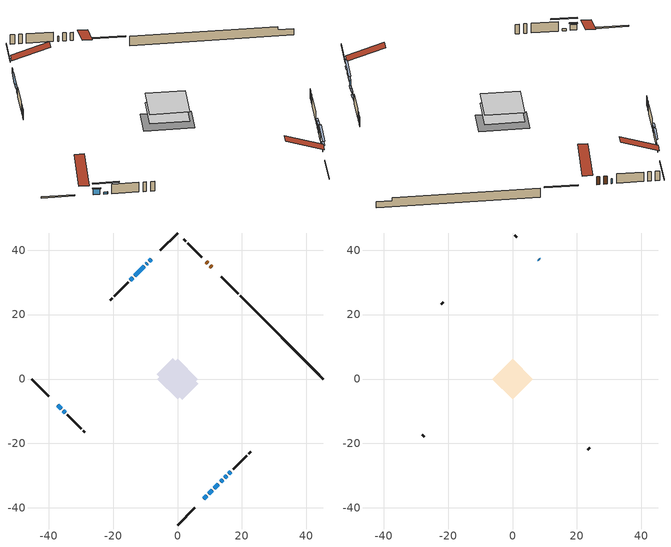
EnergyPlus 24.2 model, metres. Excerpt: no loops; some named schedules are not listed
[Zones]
conditioned space
 floor adiabatic (AdiabaticFloorConstruction): -6.28,0 0,6.28 6.28,0 0,-6.28 z0.7
 floor foundation (Slab1 construction): -6.47,1.54 -1.54,6.47 6.47,-1.54 1.54,-6.47 z-1.68
 wall outside (RimJoist1 construction): 0,-45.33 5.3,-40.03 / -45.33,0 -40.03,-5.3 / 0,45.33 -5.3,40.03 / 18.81,26.52 13.51,31.82 z0.7:1
 wall outside (AdiabaticWallConstruction 1): 10.58,34.75 10.12,35.21 / 9.47,35.87 8.93,36.4 z0.7:2.73
 wall outside (AdiabaticWallConstruction): -8.23,37.11 -8.75,36.59 / -9.4,35.93 -9.65,35.68 z0.7:1.92; 8.23,-37.11 9.02,-36.31 / -37.11,-8.23 -36.08,-9.25 / -13.91,31.43 -14.7,30.63 z0.7:2.2; 9.68,-35.66 10.79,-34.54 / -35.43,-9.91 -34.87,-10.47 z0.7:1.18; -10.31,35.03 -13.25,32.08 z0.7:2.15; 11.45,-33.89 12.7,-32.63 z0.7:2.73; 13.36,-31.97 14.08,-31.25 / 15.98,-29.35 16.58,-28.75 z0.7:1.62; 14.73,-30.6 15.33,-30 z0.7:2
 wall outside (Wall1 construction): 17.23,-28.1 21.53,-23.8 / -34.21,-11.12 -29.92,-15.42 / -15.35,29.98 -19.65,25.68 / 7.47,37.86 3.18,42.15 z0.7:3.14
 wall outside (Wall2 construction): 22.18,-23.15 22.71,-22.62 / -29.26,-16.07 -28.73,-16.6 / -20.31,25.03 -20.83,24.5 / 2.52,42.81 2,43.34 z0.7:3.14
 wall foundation (FoundationWall1 construction): 19.47,25.86,-1.68 19.47,25.86,0.7 42.75,2.59,0.7 42.75,2.59,-0.03 45.33,0,-0.03 45.33,0,-1.68
 window (WindowConstruction 8): -8.23,37.1 -8.75,36.59 z0.7:1.92
 window (WindowConstruction 6): 8.23,-37.1 9.02,-36.31 z0.7:2.2
 window (WindowConstruction 7): -37.1,-8.23 -36.08,-9.25 z0.7:2.2
 window (WindowConstruction 10): 9.68,-35.66 10.79,-34.54 z0.7:1.18
 window (WindowConstruction 11): -35.42,-9.91 -34.87,-10.47 z0.7:1.18
 window (WindowConstruction 9): -9.4,35.93 -9.65,35.68 z0.7:1.92
 window (WindowConstruction): -10.31,35.03 -13.25,32.08 z0.7:2.15
 window (WindowConstruction 1): -13.91,31.43 -14.7,30.63 z0.7:2.2
 window (WindowConstruction 2): 11.45,-33.89 12.7,-32.63 z0.7:2.73
 window (WindowConstruction 3): 13.36,-31.97 14.08,-31.26 z0.7:1.61
 window (WindowConstruction 4): 14.73,-30.6 15.33,-30.01 z0.7:2
 window (WindowConstruction 5): 15.98,-29.35 16.58,-28.76 z0.7:1.61
 door (Door): 10.58,34.75 10.12,35.21 z0.7:2.73
 door (Door 1): 9.47,35.87 8.93,36.4 z0.7:2.73
 ceiling adiabatic (AdiabaticFloorConstruction): 0,-6.28 6.28,0 0,6.28 -6.28,0 z0.7
attic - vented
 floor to conditioned space (Floor1 construction Reversed): -6.28,0 0,6.28 6.28,0 0,-6.28 z3.14
 wall outside (AdiabaticWallConstruction): 8.28,37.06 8.13,37.2 z0.7:1.92
 wall outside (Wall3 construction): 23.37,-21.96 24.05,-21.28 / -28.08,-17.26 -27.39,-17.94 / -21.49,23.84 -22.17,23.16 / 1.34,43.99 0.66,44.68 z0.7:3.14
 window (WindowConstruction 12): 8.27,37.06 8.13,37.2 z0.7:1.92
 roof outside (Roof1 construction): 7.57,-37.76,3.14 1.45,-31.65,6.02 -0.16,-33.26,6.02 5.96,-39.37,3.14; -37.76,-7.57,3.14 -31.65,-1.45,6.02 -33.26,0.16,6.02 -39.37,-5.96,3.14; -7.57,37.76,3.14 -1.45,31.65,6.02 0.16,33.26,6.02 -5.96,39.37,3.14; 11.24,34.09,3.14 5.12,27.98,6.02 6.74,26.36,6.02 12.85,32.48,3.14
shading: 9.16,-36.17 8.09,-37.25 8.38,-37.54 9.45,-36.46 z2.4; -35.94,-9.39 -37.25,-8.09 -37.54,-8.38 -36.23,-9.69 z2.4; 12.61,-32.72 7.85,-37.48 8.14,-37.77 12.9,-33.01 z3.76; -33.04,-12.29 -37.25,-8.09 -37.54,-8.38 -33.33,-12.58 z3.76; -13.39,31.94 -10.16,35.17 -10.45,35.46 -13.68,32.23 z2.35; -14.84,30.49 -13.76,31.57 -14.06,31.86 -15.13,30.78 z2.4; 12.85,-32.49 11.3,-34.03 11.59,-34.32 13.14,-32.78 z2.93; 14.22,-31.11 13.22,-32.12 13.51,-32.41 14.51,-31.4 z1.82; 15.47,-29.86 14.59,-30.74 14.88,-31.03 15.76,-30.15 z2.2; 16.72,-28.61 15.84,-29.49 16.13,-29.78 17.01,-28.9 z1.82
[Building]
Building 1: Terrain=Suburbs
[Site:Location]
Quebec Intl AP_QC: Latitude {deg}=46.8; Longitude {deg}=-71.38; Time Zone {hr}=-5; Elevation {m}=74; Keep Site Location Information=Yes
[Site:GroundTemperature:Shallow]
0.0108218, -2.24938, -2.43038, -1.3578, 2.94801, 7.23376, 10.9493, 13.303, 13.5029, 11.5886, 7.96783, 3.81355
[Site:WaterMainsTemperature]
Calculation Method=Schedule; Temperature Schedule=mains temperature schedule
[Material] Roughness=Rough; Thermal Absorptance=0.9
Name | Thickness {m} | Conductivity {W/m-K} | Density {kg/m3} | Specific Heat {J/kg-K} | Solar Absorptance | Visible Absorptance
asphalt or fiberglass shingles | 0.00635 | 0.162714 | 1121.4 | 1465.45 | 0.4 | 0.4
ceiling loosefill ins | 0.254 | 0.0480833 | 16.02 | 1046.75 | 0.7 | 0.7
ceiling stud and cavity | 0.1397 | 0.181134 | 65.682 | 1177.47 | 0.7 | 0.7
concrete 4.0 in. | 0.1016 | 1.803125 | 2242.8 | 837.4 | 0.7 | 0.7
concrete 8.0 in. | 0.2032 | 1.803125 | 2242.8 | 837.4 | 0.7 | 0.7
door material | 0.04445 | 0.0451087 | 512.64 | 1214.23 | 0.7 | 0.7
exterior vertical ins | 0.0401387 | 0.029427 | 32.04 | 1214.23 | 0.7 | 0.7
floor covering | 0.0127 | 0.0433444 | 54.468 | 1339.84 | 0.6 | 0.6
floor rigid ins; wall rigid ins 1 | 0.512978 | 0.029427 | 32.04 | 1214.23 | 0.7 | 0.7
floor stud and cavity | 0.1397 | 1.75129 | 37.0049 | 1207.88 | 0.7 | 0.7
furniture material conditioned space 1 | 0.1524 | 0.115458 | 640.8 | 1214.23 | 0.6 | 0.6
gypsum board | 0.0127 | 0.160291 | 801 | 837.4 | 0.6 | 0.6
gypsum board 1 | 0.0127 | 0.160291 | 801 | 837.4 | 0.7 | 0.7
osb sheathing 0.5 in. | 0.0127 | 0.115458 | 512.64 | 1214.23 | 0.7 | 0.7
osb sheathing 0.75 in. | 0.01905 | 0.115458 | 512.64 | 1214.23 | 0.7 | 0.7
osb sheathing 2.0 in. | 0.0508 | 0.115458 | 512.64 | 1214.23 | 0.7 | 0.7
rim joist rigid ins; wall rigid ins | 0.051816 | 0.029427 | 32.04 | 1214.23 | 0.7 | 0.7
rim joist stud and cavity | 0.0508 | 0.0407728 | 125.044 | 1163.47 | 0.6 | 0.6
wall stud and cavity | 0.1397 | 0.170622 | 139.0536 | 1170.24 | 0.7 | 0.7
wall stud and cavity 1 | 0.1397 | 0.346467 | 139.0536 | 1170.24 | 0.7 | 0.7
wall stud and cavity 2 | 0.0889 | 6.1454 | 50.32683 | 1063.81 | 0.6 | 0.6
wall stud and cavity 3 | 0.0889 | 0.380278 | 52.3479 | 1209.89 | 0.7 | 0.7
wall stud and cavity 4 | 0.0889 | 0.391764 | 83.0341 | 1211.67 | 0.7 | 0.7
wood siding | 0.0254 | 0.102417 | 544.68 | 1172.36 | 0.4 | 0.4
wood siding 1 | 0.00254 | 0.102417 | 544.68 | 1172.36 | 0.4 | 0.4
wood siding 2; wood siding 3; wood siding 4 | 0.0254 | 0.102417 | 544.68 | 1172.36 | 0.7 | 0.7
[WindowMaterial:SimpleGlazingSystem]
Name | U-Factor {W/m2-K} | Solar Heat Gain Coefficient
WindowMaterial | 2.79301 | 0.64
WindowMaterial 1 | 2.78676 | 0.61
WindowMaterial 10 | 3.09508 | 0.34
WindowMaterial 2 | 2.82878 | 0.59
WindowMaterial 3 | 2.779381 | 0.56
WindowMaterial 4 | 2.78052 | 0.57
WindowMaterial 5 | 2.77541 | 0.54
WindowMaterial 6 | 2.79017 | 0.63
WindowMaterial 7 | 2.97357 | 0.62
WindowMaterial 8 | 3.10359 | 0.5
WindowMaterial 9 | 3.05704 | 0.41
[Construction]
AdiabaticFloorConstruction: floor stud and cavity, floor rigid ins, osb sheathing 0.75 in., floor covering
AdiabaticWallConstruction: wood siding 3, wall rigid ins 1, wall stud and cavity 3, gypsum board
AdiabaticWallConstruction 1: wood siding 4, wall rigid ins 1, wall stud and cavity 3, gypsum board
Door; Door 1: door material
Floor1 construction Reversed: gypsum board, ceiling stud and cavity, ceiling loosefill ins
FoundationWall1 construction: concrete 8.0 in., gypsum board 1
furniture construction conditioned space 1: furniture material conditioned space 1
PartitionWallConstruction: gypsum board, wall stud and cavity 4, gypsum board
RimJoist1 construction: wood siding 2, rim joist rigid ins, osb sheathing 2.0 in., rim joist stud and cavity
Roof1 construction: asphalt or fiberglass shingles
Slab1 construction: concrete 4.0 in.
Wall1 construction: wood siding, wall rigid ins, osb sheathing 0.5 in., wall stud and cavity, gypsum board
Wall2 construction: wood siding, wall rigid ins, osb sheathing 0.5 in., wall stud and cavity 1, gypsum board
Wall3 construction: wood siding 1, wall stud and cavity 2
WindowConstruction: WindowMaterial
WindowConstruction 1; WindowConstruction 6: WindowMaterial 1
WindowConstruction 10; WindowConstruction 11: WindowMaterial 9
WindowConstruction 12: WindowMaterial 10
WindowConstruction 2: WindowMaterial 2
WindowConstruction 3: WindowMaterial 3
WindowConstruction 4: WindowMaterial 4
WindowConstruction 5: WindowMaterial 5
WindowConstruction 7: WindowMaterial 6
WindowConstruction 8: WindowMaterial 7
WindowConstruction 9: WindowMaterial 8
[Zone] Multiplier=1; Part of Total Floor Area=Yes
Name | Volume {m3}
attic - vented | 36.9162
conditioned space | 399.1
[Space]
Name | Zone | Volume {m3}
attic - vented 1 | attic - vented | 36.9162
conditioned space 1 | conditioned space | 399.1
[ZoneInfiltration:EffectiveLeakageArea]
infil attic - vented 1: Zone or Space=attic - vented 1; Schedule=Always On Discrete; Effective Air Leakage Area {cm2}=2912.12; Stack Coefficient=0.000370186; Wind Coefficient=1.29996e-05
[ZoneMixing]
whole house fan mix: Zone or Space=attic - vented; Schedule=Always On Continuous; Design Flow Rate Calculation Method=Flow/Zone; Design Flow Rate {m3/s}=0; Source Zone or Space=conditioned space
[SurfaceProperty:ExposedFoundationPerimeter]
Slab1: Exposed Perimeter Calculation Method=TotalExposedPerimeter; Total Exposed Perimeter {m}=36.577
[InternalMass] Zone or ZoneList=conditioned space; Space or SpaceList=conditioned space 1
Name | Construction | Surface Area {m2}
furniture mass conditioned space 1 | furniture construction conditioned space 1 | 63.1198
partition wall mass | PartitionWallConstruction | 157.8
[Lights]
interior lighting: Zone or ZoneList or Space or SpaceList=conditioned space 1; Schedule=interior lighting schedule; Design Level Calculation Method=LightingLevel; Lighting Level {W}=343.2; Return Air Fraction=0; Fraction Radiant=0.6; Fraction Visible=0.2; Fraction Replaceable=1
[People]
occupants: Zone or ZoneList or Space or SpaceList=conditioned space 1; Number of People Schedule=occupants schedule; Number of People Calculation Method=People; Number of People=3; Fraction Radiant=0.314171; Sensible Heat Fraction=0.56303; Activity Level Schedule=occupants activity schedule; Carbon Dioxide Generation Rate {m3/s-W}=0; Enable ASHRAE 55 Comfort Warnings=No; Mean Radiant Temperature Calculation Type=EnclosureAveraged
[ElectricEquipment] Zone or ZoneList or Space or SpaceList=conditioned space 1; Design Level Calculation Method=EquipmentLevel
Name | Schedule | Design Level {W} | Fraction Latent | Fraction Radiant | Fraction Lost
clothes dryer | clothes dryer schedule | 140.772 | 0.015 | 0.081 | 0.85
clothes washer | clothes washer schedule | 32.1985 | 0.03 | 0.162 | 0.7
cooking range | cooking range schedule | 215.147 | 0.08 | 0.432 | 0.2
dishwasher | dishwasher schedule | 66.8632 | 0.3 | 0.18 | 0.4
fridge | fridge schedule | 72.9452 | 0 | 0.6 | 0
mech vent house fan | mech vent house fan schedule | 14.1667 | 0 | 0 | 1
mech vent house fan cfis | mech vent house fan cfis schedule | 0 | 0 | 0 | 0
mech vent range fan 0 | mech vent range fan 0 schedule | 57 | 0 | 0 | 1
misc plug loads | misc plug loads schedule | 494.7 | 0.045 | 0.513 | 0.1
whole house fan | Always On Discrete | 0 | 0 | 0 | 1
[OtherEquipment] Zone or ZoneList or Space or SpaceList=conditioned space 1; Design Level Calculation Method=EquipmentLevel
Name | Fuel Type | Schedule | Design Level {W} | Fraction Latent | Fraction Radiant | Fraction Lost
clothes dryer 1 | Electricity | clothes dryer schedule | 0 | 0.015 | 0.081 | 0.85
cooking range 1 | Electricity | cooking range schedule | 0 | 0.08 | 0.432 | 0.2
general water use latent | None | general water use schedule | 62.594 | 1 | 0 | 0
general water use sensible | None | general water use schedule | -61.6891 | 0 | 0.6 | 0
mech vent house fan latent load | None | Always On Discrete | 0 | 1 | 0 | 0
mech vent house fan sensible load | None | Always On Discrete | 0 | 0 | 0 | 0
water heater energy adjustment1 | Electricity | Always On Discrete | 0.01 | 0 | 0 | 1
[ZoneInfiltration:DesignFlowRate] Zone or ZoneList or Space or SpaceList=conditioned space 1; Schedule=Always On Discrete; Design Flow Rate Calculation Method=Flow/Zone; Design Flow Rate {m3/s}=0
infil flow; natural vent flow; whole house fan flow
[Foundation:Kiva]
Foundation Kiva 1: Initial Indoor Air Temperature {C}=18; Wall Height Above Grade {m}=0.700004; Wall Depth Below Slab {m}=0.2032; Custom Block Material Name 1=exterior vertical ins; Custom Block Depth 1 {m}=2.38; Custom Block X Position 1 {m}=0.2159; Custom Block Z Position 1 {m}=0
[Foundation:Kiva:Settings]
Soil Conductivity {W/m-K}=0.849921; Soil Density {kg/m3}=1842.3; Soil Specific Heat {J/kg-K}=418.7; Ground Solar Absorptivity=0.9; Ground Thermal Absorptivity=0.9; Ground Surface Roughness {m}=0.03; Far-Field Width {m}=40; Deep-Ground Boundary Condition=ZeroFlux; Deep-Ground Depth {m}=40; Minimum Cell Dimension {m}=0.2; Maximum Cell Growth Coefficient=3; Simulation Timestep=Timestep
[Exterior:Lights]
exterior lighting: Schedule=exterior lighting schedule; Design Level {W}=75.6
[Schedule:Constant]
Name | Hourly Value
Always On Continuous; mech vent house fan schedule; mech vent house fan cfis schedule; Always On Discrete | 1
occupants activity schedule | 117.228
fridge schedule | 0
[Schedule:Week:Daily]
interior lighting schedule Week Rule - Jan1-Jan27: interior lighting schedule day, interior lighting schedule day, interior lighting schedule day, interior lighting schedule day, interior lighting schedule day, interior lighting schedule day, interior lighting schedule day, interior lighting schedule default day, interior lighting schedule default day, interior lighting schedule default day, interior lighting schedule default day, interior lighting schedule default day
interior lighting schedule Week Rule - Jan28-Feb3: interior lighting schedule day, interior lighting schedule day, interior lighting schedule day, interior lighting schedule day, interior lighting schedule day 1, interior lighting schedule day 1, interior lighting schedule day 1, interior lighting schedule default day, interior lighting schedule default day, interior lighting schedule default day, interior lighting schedule default day, interior lighting schedule default day
interior lighting schedule Week Rule - Feb4-Feb24: interior lighting schedule day 1, interior lighting schedule day 1, interior lighting schedule day 1, interior lighting schedule day 1, interior lighting schedule day 1, interior lighting schedule day 1, interior lighting schedule day 1, interior lighting schedule default day, interior lighting schedule default day, interior lighting schedule default day, interior lighting schedule default day, interior lighting schedule default day
interior lighting schedule Week Rule - Feb25-Mar3: interior lighting schedule day 1, interior lighting schedule day 1, interior lighting schedule day 1, interior lighting schedule day 1, interior lighting schedule day 2, interior lighting schedule day 2, interior lighting schedule day 2, interior lighting schedule default day, interior lighting schedule default day, interior lighting schedule default day, interior lighting schedule default day, interior lighting schedule default day
interior lighting schedule Week Rule - Mar4-Mar31: interior lighting schedule day 2, interior lighting schedule day 2, interior lighting schedule day 2, interior lighting schedule day 2, interior lighting schedule day 2, interior lighting schedule day 2, interior lighting schedule day 2, interior lighting schedule default day, interior lighting schedule default day, interior lighting schedule default day, interior lighting schedule default day, interior lighting schedule default day
interior lighting schedule Week Rule - Apr1-Apr28: interior lighting schedule day 3, interior lighting schedule day 3, interior lighting schedule day 3, interior lighting schedule day 3, interior lighting schedule day 3, interior lighting schedule day 3, interior lighting schedule day 3, interior lighting schedule default day, interior lighting schedule default day, interior lighting schedule default day, interior lighting schedule default day, interior lighting schedule default day
interior lighting schedule Week Rule - Apr29-May5: interior lighting schedule day 3, interior lighting schedule day 3, interior lighting schedule day 4, interior lighting schedule day 4, interior lighting schedule day 4, interior lighting schedule day 4, interior lighting schedule day 4, interior lighting schedule default day, interior lighting schedule default day, interior lighting schedule default day, interior lighting schedule default day, interior lighting schedule default day
interior lighting schedule Week Rule - May6-May26: interior lighting schedule day 4, interior lighting schedule day 4, interior lighting schedule day 4, interior lighting schedule day 4, interior lighting schedule day 4, interior lighting schedule day 4, interior lighting schedule day 4, interior lighting schedule default day, interior lighting schedule default day, interior lighting schedule default day, interior lighting schedule default day, interior lighting schedule default day
interior lighting schedule Week Rule - May27-Jun2: interior lighting schedule day 4, interior lighting schedule day 4, interior lighting schedule day 4, interior lighting schedule day 4, interior lighting schedule day 4, interior lighting schedule day 5, interior lighting schedule day 5, interior lighting schedule default day, interior lighting schedule default day, interior lighting schedule default day, interior lighting schedule default day, interior lighting schedule default day
interior lighting schedule Week Rule - Jun3-Jun30: interior lighting schedule day 5, interior lighting schedule day 5, interior lighting schedule day 5, interior lighting schedule day 5, interior lighting schedule day 5, interior lighting schedule day 5, interior lighting schedule day 5, interior lighting schedule default day, interior lighting schedule default day, interior lighting schedule default day, interior lighting schedule default day, interior lighting schedule default day
interior lighting schedule Week Rule - Jul1-Jul28: interior lighting schedule day 6, interior lighting schedule day 6, interior lighting schedule day 6, interior lighting schedule day 6, interior lighting schedule day 6, interior lighting schedule day 6, interior lighting schedule day 6, interior lighting schedule default day, interior lighting schedule default day, interior lighting schedule default day, interior lighting schedule default day, interior lighting schedule default day
interior lighting schedule Week Rule - Jul29-Aug4: interior lighting schedule day 6, interior lighting schedule day 6, interior lighting schedule day 6, interior lighting schedule day 7, interior lighting schedule day 7, interior lighting schedule day 7, interior lighting schedule day 7, interior lighting schedule default day, interior lighting schedule default day, interior lighting schedule default day, interior lighting schedule default day, interior lighting schedule default day
interior lighting schedule Week Rule - Aug5-Aug25: interior lighting schedule day 7, interior lighting schedule day 7, interior lighting schedule day 7, interior lighting schedule day 7, interior lighting schedule day 7, interior lighting schedule day 7, interior lighting schedule day 7, interior lighting schedule default day, interior lighting schedule default day, interior lighting schedule default day, interior lighting schedule default day, interior lighting schedule default day
interior lighting schedule Week Rule - Aug26-Sep1: interior lighting schedule day 7, interior lighting schedule day 7, interior lighting schedule day 7, interior lighting schedule day 7, interior lighting schedule day 7, interior lighting schedule day 7, interior lighting schedule day 8, interior lighting schedule default day, interior lighting schedule default day, interior lighting schedule default day, interior lighting schedule default day, interior lighting schedule default day
interior lighting schedule Week Rule - Sep2-Sep29: interior lighting schedule day 8, interior lighting schedule day 8, interior lighting schedule day 8, interior lighting schedule day 8, interior lighting schedule day 8, interior lighting schedule day 8, interior lighting schedule day 8, interior lighting schedule default day, interior lighting schedule default day, interior lighting schedule default day, interior lighting schedule default day, interior lighting schedule default day
interior lighting schedule Week Rule - Sep30-Oct6: interior lighting schedule day 8, interior lighting schedule day 9, interior lighting schedule day 9, interior lighting schedule day 9, interior lighting schedule day 9, interior lighting schedule day 9, interior lighting schedule day 9, interior lighting schedule default day, interior lighting schedule default day, interior lighting schedule default day, interior lighting schedule default day, interior lighting schedule default day
interior lighting schedule Week Rule - Oct7-Oct27: interior lighting schedule day 9, interior lighting schedule day 9, interior lighting schedule day 9, interior lighting schedule day 9, interior lighting schedule day 9, interior lighting schedule day 9, interior lighting schedule day 9, interior lighting schedule default day, interior lighting schedule default day, interior lighting schedule default day, interior lighting schedule default day, interior lighting schedule default day
interior lighting schedule Week Rule - Oct28-Nov3: interior lighting schedule day 9, interior lighting schedule day 9, interior lighting schedule day 9, interior lighting schedule day 9, interior lighting schedule day 10, interior lighting schedule day 10, interior lighting schedule day 10, interior lighting schedule default day, interior lighting schedule default day, interior lighting schedule default day, interior lighting schedule default day, interior lighting schedule default day
interior lighting schedule Week Rule - Nov4-Nov24: interior lighting schedule day 10, interior lighting schedule day 10, interior lighting schedule day 10, interior lighting schedule day 10, interior lighting schedule day 10, interior lighting schedule day 10, interior lighting schedule day 10, interior lighting schedule default day, interior lighting schedule default day, interior lighting schedule default day, interior lighting schedule default day, interior lighting schedule default day
interior lighting schedule Week Rule - Nov25-Dec1: interior lighting schedule day 10, interior lighting schedule day 10, interior lighting schedule day 10, interior lighting schedule day 10, interior lighting schedule day 10, interior lighting schedule day 10, interior lighting schedule day 11, interior lighting schedule default day, interior lighting schedule default day, interior lighting schedule default day, interior lighting schedule default day, interior lighting schedule default day
interior lighting schedule Week Rule - Dec2-Dec31: interior lighting schedule day 11, interior lighting schedule day 11, interior lighting schedule day 11, interior lighting schedule day 11, interior lighting schedule day 11, interior lighting schedule day 11, interior lighting schedule day 11, interior lighting schedule default day, interior lighting schedule default day, interior lighting schedule default day, interior lighting schedule default day, interior lighting schedule default day
occupants schedule Week Rule - Jan1-Dec31: occupants schedule day, occupants schedule day, occupants schedule day, occupants schedule day, occupants schedule day, occupants schedule day, occupants schedule day, occupants schedule default day, occupants schedule default day, occupants schedule default day, occupants schedule default day, occupants schedule default day
clothes dryer schedule Week Rule - Jan1-Dec31: clothes dryer schedule day, clothes dryer schedule day, clothes dryer schedule day, clothes dryer schedule day, clothes dryer schedule day, clothes dryer schedule day, clothes dryer schedule day, clothes dryer schedule default day, clothes dryer schedule default day, clothes dryer schedule default day, clothes dryer schedule default day, clothes dryer schedule default day
clothes washer schedule Week Rule - Jan1-Dec31: clothes washer schedule day, clothes washer schedule day, clothes washer schedule day, clothes washer schedule day, clothes washer schedule day, clothes washer schedule day, clothes washer schedule day, clothes washer schedule default day, clothes washer schedule default day, clothes washer schedule default day, clothes washer schedule default day, clothes washer schedule default day
cooking range schedule Week Rule - Jan1-Dec31: cooking range schedule day, cooking range schedule day, cooking range schedule day, cooking range schedule day, cooking range schedule day, cooking range schedule day, cooking range schedule day, cooking range schedule default day, cooking range schedule default day, cooking range schedule default day, cooking range schedule default day, cooking range schedule default day
dishwasher schedule Week Rule - Jan1-Dec31: dishwasher schedule day, dishwasher schedule day, dishwasher schedule day, dishwasher schedule day, dishwasher schedule day, dishwasher schedule day, dishwasher schedule day, dishwasher schedule default day, dishwasher schedule default day, dishwasher schedule default day, dishwasher schedule default day, dishwasher schedule default day
mech vent range fan 0 schedule Week Rule - Jan1-Dec31: mech vent range fan 0 schedule day, mech vent range fan 0 schedule day, mech vent range fan 0 schedule day, mech vent range fan 0 schedule day, mech vent range fan 0 schedule day, mech vent range fan 0 schedule day, mech vent range fan 0 schedule day, mech vent range fan 0 schedule default day, mech vent range fan 0 schedule default day, mech vent range fan 0 schedule default day, mech vent range fan 0 schedule default day, mech vent range fan 0 schedule default day
misc plug loads schedule Week Rule - Jan1-Dec31: misc plug loads schedule day, misc plug loads schedule day, misc plug loads schedule day, misc plug loads schedule day, misc plug loads schedule day, misc plug loads schedule day, misc plug loads schedule day, misc plug loads schedule default day, misc plug loads schedule default day, misc plug loads schedule default day, misc plug loads schedule default day, misc plug loads schedule default day
general water use schedule Week Rule - Jan1-Dec31: general water use schedule day, general water use schedule day, general water use schedule day, general water use schedule day, general water use schedule day, general water use schedule day, general water use schedule day, general water use schedule default day, general water use schedule default day, general water use schedule default day, general water use schedule default day, general water use schedule default day
exterior lighting schedule Week Rule - Jan1-Jan27: exterior lighting schedule day, exterior lighting schedule day, exterior lighting schedule day, exterior lighting schedule day, exterior lighting schedule day, exterior lighting schedule day, exterior lighting schedule day, exterior lighting schedule default day, exterior lighting schedule default day, exterior lighting schedule default day, exterior lighting schedule default day, exterior lighting schedule default day
exterior lighting schedule Week Rule - Jan28-Feb3: exterior lighting schedule day, exterior lighting schedule day, exterior lighting schedule day, exterior lighting schedule day, exterior lighting schedule day 1, exterior lighting schedule day 1, exterior lighting schedule day 1, exterior lighting schedule default day, exterior lighting schedule default day, exterior lighting schedule default day, exterior lighting schedule default day, exterior lighting schedule default day
exterior lighting schedule Week Rule - Feb4-Feb24: exterior lighting schedule day 1, exterior lighting schedule day 1, exterior lighting schedule day 1, exterior lighting schedule day 1, exterior lighting schedule day 1, exterior lighting schedule day 1, exterior lighting schedule day 1, exterior lighting schedule default day, exterior lighting schedule default day, exterior lighting schedule default day, exterior lighting schedule default day, exterior lighting schedule default day
exterior lighting schedule Week Rule - Feb25-Mar3: exterior lighting schedule day 1, exterior lighting schedule day 1, exterior lighting schedule day 1, exterior lighting schedule day 1, exterior lighting schedule day 2, exterior lighting schedule day 2, exterior lighting schedule day 2, exterior lighting schedule default day, exterior lighting schedule default day, exterior lighting schedule default day, exterior lighting schedule default day, exterior lighting schedule default day
exterior lighting schedule Week Rule - Mar4-Mar31: exterior lighting schedule day 2, exterior lighting schedule day 2, exterior lighting schedule day 2, exterior lighting schedule day 2, exterior lighting schedule day 2, exterior lighting schedule day 2, exterior lighting schedule day 2, exterior lighting schedule default day, exterior lighting schedule default day, exterior lighting schedule default day, exterior lighting schedule default day, exterior lighting schedule default day
exterior lighting schedule Week Rule - Apr1-Apr28: exterior lighting schedule day 3, exterior lighting schedule day 3, exterior lighting schedule day 3, exterior lighting schedule day 3, exterior lighting schedule day 3, exterior lighting schedule day 3, exterior lighting schedule day 3, exterior lighting schedule default day, exterior lighting schedule default day, exterior lighting schedule default day, exterior lighting schedule default day, exterior lighting schedule default day
exterior lighting schedule Week Rule - Apr29-May5: exterior lighting schedule day 3, exterior lighting schedule day 3, exterior lighting schedule day 4, exterior lighting schedule day 4, exterior lighting schedule day 4, exterior lighting schedule day 4, exterior lighting schedule day 4, exterior lighting schedule default day, exterior lighting schedule default day, exterior lighting schedule default day, exterior lighting schedule default day, exterior lighting schedule default day
exterior lighting schedule Week Rule - May6-May26: exterior lighting schedule day 4, exterior lighting schedule day 4, exterior lighting schedule day 4, exterior lighting schedule day 4, exterior lighting schedule day 4, exterior lighting schedule day 4, exterior lighting schedule day 4, exterior lighting schedule default day, exterior lighting schedule default day, exterior lighting schedule default day, exterior lighting schedule default day, exterior lighting schedule default day
exterior lighting schedule Week Rule - May27-Jun2: exterior lighting schedule day 4, exterior lighting schedule day 4, exterior lighting schedule day 4, exterior lighting schedule day 4, exterior lighting schedule day 4, exterior lighting schedule day 5, exterior lighting schedule day 5, exterior lighting schedule default day, exterior lighting schedule default day, exterior lighting schedule default day, exterior lighting schedule default day, exterior lighting schedule default day
exterior lighting schedule Week Rule - Jun3-Jun30: exterior lighting schedule day 5, exterior lighting schedule day 5, exterior lighting schedule day 5, exterior lighting schedule day 5, exterior lighting schedule day 5, exterior lighting schedule day 5, exterior lighting schedule day 5, exterior lighting schedule default day, exterior lighting schedule default day, exterior lighting schedule default day, exterior lighting schedule default day, exterior lighting schedule default day
exterior lighting schedule Week Rule - Jul1-Jul28: exterior lighting schedule day 6, exterior lighting schedule day 6, exterior lighting schedule day 6, exterior lighting schedule day 6, exterior lighting schedule day 6, exterior lighting schedule day 6, exterior lighting schedule day 6, exterior lighting schedule default day, exterior lighting schedule default day, exterior lighting schedule default day, exterior lighting schedule default day, exterior lighting schedule default day
exterior lighting schedule Week Rule - Jul29-Aug4: exterior lighting schedule day 6, exterior lighting schedule day 6, exterior lighting schedule day 6, exterior lighting schedule day 7, exterior lighting schedule day 7, exterior lighting schedule day 7, exterior lighting schedule day 7, exterior lighting schedule default day, exterior lighting schedule default day, exterior lighting schedule default day, exterior lighting schedule default day, exterior lighting schedule default day
exterior lighting schedule Week Rule - Aug5-Aug25: exterior lighting schedule day 7, exterior lighting schedule day 7, exterior lighting schedule day 7, exterior lighting schedule day 7, exterior lighting schedule day 7, exterior lighting schedule day 7, exterior lighting schedule day 7, exterior lighting schedule default day, exterior lighting schedule default day, exterior lighting schedule default day, exterior lighting schedule default day, exterior lighting schedule default day
exterior lighting schedule Week Rule - Aug26-Sep1: exterior lighting schedule day 7, exterior lighting schedule day 7, exterior lighting schedule day 7, exterior lighting schedule day 7, exterior lighting schedule day 7, exterior lighting schedule day 7, exterior lighting schedule day 8, exterior lighting schedule default day, exterior lighting schedule default day, exterior lighting schedule default day, exterior lighting schedule default day, exterior lighting schedule default day
exterior lighting schedule Week Rule - Sep2-Sep29: exterior lighting schedule day 8, exterior lighting schedule day 8, exterior lighting schedule day 8, exterior lighting schedule day 8, exterior lighting schedule day 8, exterior lighting schedule day 8, exterior lighting schedule day 8, exterior lighting schedule default day, exterior lighting schedule default day, exterior lighting schedule default day, exterior lighting schedule default day, exterior lighting schedule default day
exterior lighting schedule Week Rule - Sep30-Oct6: exterior lighting schedule day 8, exterior lighting schedule day 9, exterior lighting schedule day 9, exterior lighting schedule day 9, exterior lighting schedule day 9, exterior lighting schedule day 9, exterior lighting schedule day 9, exterior lighting schedule default day, exterior lighting schedule default day, exterior lighting schedule default day, exterior lighting schedule default day, exterior lighting schedule default day
exterior lighting schedule Week Rule - Oct7-Oct27: exterior lighting schedule day 9, exterior lighting schedule day 9, exterior lighting schedule day 9, exterior lighting schedule day 9, exterior lighting schedule day 9, exterior lighting schedule day 9, exterior lighting schedule day 9, exterior lighting schedule default day, exterior lighting schedule default day, exterior lighting schedule default day, exterior lighting schedule default day, exterior lighting schedule default day
exterior lighting schedule Week Rule - Oct28-Nov3: exterior lighting schedule day 9, exterior lighting schedule day 9, exterior lighting schedule day 9, exterior lighting schedule day 9, exterior lighting schedule day 10, exterior lighting schedule day 10, exterior lighting schedule day 10, exterior lighting schedule default day, exterior lighting schedule default day, exterior lighting schedule default day, exterior lighting schedule default day, exterior lighting schedule default day
exterior lighting schedule Week Rule - Nov4-Nov24: exterior lighting schedule day 10, exterior lighting schedule day 10, exterior lighting schedule day 10, exterior lighting schedule day 10, exterior lighting schedule day 10, exterior lighting schedule day 10, exterior lighting schedule day 10, exterior lighting schedule default day, exterior lighting schedule default day, exterior lighting schedule default day, exterior lighting schedule default day, exterior lighting schedule default day
exterior lighting schedule Week Rule - Nov25-Dec1: exterior lighting schedule day 10, exterior lighting schedule day 10, exterior lighting schedule day 10, exterior lighting schedule day 10, exterior lighting schedule day 10, exterior lighting schedule day 10, exterior lighting schedule day 11, exterior lighting schedule default day, exterior lighting schedule default day, exterior lighting schedule default day, exterior lighting schedule default day, exterior lighting schedule default day
[Schedule:Year]
interior lighting schedule: interior lighting schedule Week Rule - Jan1-Jan27, 1, 1, 1, 27, interior lighting schedule Week Rule - Jan28-Feb3, 1, 28, 2, 3, interior lighting schedule Week Rule - Feb4-Feb24, 2, 4, 2, 24, interior lighting schedule Week Rule - Feb25-Mar3, 2, 25, 3, 3, interior lighting schedule Week Rule - Mar4-Mar31, 3, 4, 3, 31, interior lighting schedule Week Rule - Apr1-Apr28, 4, 1, 4, 28, interior lighting schedule Week Rule - Apr29-May5, 4, 29, 5, 5, interior lighting schedule Week Rule - May6-May26, 5, 6, 5, 26, interior lighting schedule Week Rule - May27-Jun2, 5, 27, 6, 2, interior lighting schedule Week Rule - Jun3-Jun30, 6, 3, 6, 30, interior lighting schedule Week Rule - Jul1-Jul28, 7, 1, 7, 28, interior lighting schedule Week Rule - Jul29-Aug4, 7, 29, 8, 4, interior lighting schedule Week Rule - Aug5-Aug25, 8, 5, 8, 25, interior lighting schedule Week Rule - Aug26-Sep1, 8, 26, 9, 1, interior lighting schedule Week Rule - Sep2-Sep29, 9, 2, 9, 29, interior lighting schedule Week Rule - Sep30-Oct6, 9, 30, 10, 6, interior lighting schedule Week Rule - Oct7-Oct27, 10, 7, 10, 27, interior lighting schedule Week Rule - Oct28-Nov3, 10, 28, 11, 3, interior lighting schedule Week Rule - Nov4-Nov24, 11, 4, 11, 24, interior lighting schedule Week Rule - Nov25-Dec1, 11, 25, 12, 1, interior lighting schedule Week Rule - Dec2-Dec31, 12, 2, 12, 31
occupants schedule: occupants schedule Week Rule - Jan1-Dec31, 1, 1, 12, 31
clothes dryer schedule: clothes dryer schedule Week Rule - Jan1-Dec31, 1, 1, 12, 31
clothes washer schedule: clothes washer schedule Week Rule - Jan1-Dec31, 1, 1, 12, 31
cooking range schedule: cooking range schedule Week Rule - Jan1-Dec31, 1, 1, 12, 31
dishwasher schedule: dishwasher schedule Week Rule - Jan1-Dec31, 1, 1, 12, 31
mech vent range fan 0 schedule: mech vent range fan 0 schedule Week Rule - Jan1-Dec31, 1, 1, 12, 31
misc plug loads schedule: misc plug loads schedule Week Rule - Jan1-Dec31, 1, 1, 12, 31
general water use schedule: general water use schedule Week Rule - Jan1-Dec31, 1, 1, 12, 31
exterior lighting schedule: exterior lighting schedule Week Rule - Jan1-Jan27, 1, 1, 1, 27, exterior lighting schedule Week Rule - Jan28-Feb3, 1, 28, 2, 3, exterior lighting schedule Week Rule - Feb4-Feb24, 2, 4, 2, 24, exterior lighting schedule Week Rule - Feb25-Mar3, 2, 25, 3, 3, exterior lighting schedule Week Rule - Mar4-Mar31, 3, 4, 3, 31, exterior lighting schedule Week Rule - Apr1-Apr28, 4, 1, 4, 28, exterior lighting schedule Week Rule - Apr29-May5, 4, 29, 5, 5, exterior lighting schedule Week Rule - May6-May26, 5, 6, 5, 26, exterior lighting schedule Week Rule - May27-Jun2, 5, 27, 6, 2, exterior lighting schedule Week Rule - Jun3-Jun30, 6, 3, 6, 30, exterior lighting schedule Week Rule - Jul1-Jul28, 7, 1, 7, 28, exterior lighting schedule Week Rule - Jul29-Aug4, 7, 29, 8, 4, exterior lighting schedule Week Rule - Aug5-Aug25, 8, 5, 8, 25, exterior lighting schedule Week Rule - Aug26-Sep1, 8, 26, 9, 1, exterior lighting schedule Week Rule - Sep2-Sep29, 9, 2, 9, 29, exterior lighting schedule Week Rule - Sep30-Oct6, 9, 30, 10, 6, exterior lighting schedule Week Rule - Oct7-Oct27, 10, 7, 10, 27, exterior lighting schedule Week Rule - Oct28-Nov3, 10, 28, 11, 3, exterior lighting schedule Week Rule - Nov4-Nov24, 11, 4, 11, 24, exterior lighting schedule Week Rule - Nov25-Dec1, 11, 25, 12, 1, exterior lighting schedule Week Rule - Dec2-Dec31, 12, 2, 12, 31
[Schedule:Compact]
mains temperature schedule: Through: 01/01, For: AllDays, Until: 24:00, 5.175, Through: 01/02, For: AllDays, Until: 24:00, 5.10167, Through: 01/03, For: AllDays, Until: 24:00, 5.02889, Through: 01/04, For: AllDays, Until: 24:00, 4.95778, Through: 01/05, For: AllDays, Until: 24:00, 4.88778, Through: 01/06, For: AllDays, Until: 24:00, 4.81833, Through: 01/07, For: AllDays, Until: 24:00, 4.75056, Through: 01/08, For: AllDays, Until: 24:00, 4.68389, Through: 01/09, For: AllDays, Until: 24:00, 4.61833, Through: 01/10, For: AllDays, Until: 24:00, 4.55389, Through: 01/11, For: AllDays, Until: 24:00, 4.49056, Through: 01/12, For: AllDays, Until: 24:00, 4.42889, Through: 01/13, For: AllDays, Until: 24:00, 4.36778, Through: 01/14, For: AllDays, Until: 24:00, 4.30889, Through: 01/15, For: AllDays, Until: 24:00, 4.25056, Through: 01/16, For: AllDays, Until: 24:00, 4.19389, Through: 01/17, For: AllDays, Until: 24:00, 4.13833, Through: 01/18, For: AllDays, Until: 24:00, 4.08444, Through: 01/19, For: AllDays, Until: 24:00, 4.03167, Through: 01/20, For: AllDays, Until: 24:00, 3.98056, Through: 01/21, For: AllDays, Until: 24:00, 3.93056, Through: 01/22, For: AllDays, Until: 24:00, 3.88222, Through: 01/23, For: AllDays, Until: 24:00, 3.835, Through: 01/24, For: AllDays, Until: 24:00, 3.78944, Through: 01/25, For: AllDays, Until: 24:00, 3.74556, Through: 01/26, For: AllDays, Until: 24:00, 3.70278, Through: 01/27, For: AllDays, Until: 24:00, 3.66167, Through: 01/28, For: AllDays, Until: 24:00, 3.62167, Through: 01/29, For: AllDays, Until: 24:00, 3.58389, Through: 01/30, For: AllDays, Until: 24:00, 3.54722, Through: 01/31, For: AllDays, Until: 24:00, 3.51167, Through: 02/01, For: AllDays, Until: 24:00, 3.47833, Through: 02/02, For: AllDays, Until: 24:00, 3.44611, Through: 02/03, For: AllDays, Until: 24:00, 3.41556, Through: 02/04, For: AllDays, Until: 24:00, 3.38667, Through: 02/05, For: AllDays, Until: 24:00, 3.35944, Through: 02/06, For: AllDays, Until: 24:00, 3.33389, Through: 02/07, For: AllDays, Until: 24:00, 3.30944, Through: 02/08, For: AllDays, Until: 24:00, 3.28667, Through: 02/09, For: AllDays, Until: 24:00, 3.26611, Through: 02/10, For: AllDays, Until: 24:00, 3.24667, Through: 02/11, For: AllDays, Until: 24:00, 3.22889, Through: 02/12, For: AllDays, Until: 24:00, 3.21278, Through: 02/13, For: AllDays, Until: 24:00, 3.19833, Through: 02/14, For: AllDays, Until: 24:00, 3.18556, Through: 02/15, For: AllDays, Until: 24:00, 3.17389, Through: 02/16, For: AllDays, Until: 24:00, 3.16444, Through: 02/17, For: AllDays, Until: 24:00, 3.15667, Through: 02/18, For: AllDays, Until: 24:00, 3.15056, Through: 02/19, For: AllDays, Until: 24:00, 3.14556, Through: 02/20, For: AllDays, Until: 24:00, 3.14278, Through: 02/21, For: AllDays, Until: 24:00, 3.14111, Through: 02/22, For: AllDays, Until: 24:00, 3.14167, Through: 02/23, For: AllDays, Until: 24:00, 3.14333, Through: 02/24, For: AllDays, Until: 24:00, 3.14722, Through: 02/25, For: AllDays, Until: 24:00, 3.15222, Through: 02/26, For: AllDays, Until: 24:00, 3.15944, Through: 02/27, For: AllDays, Until: 24:00, 3.16778, Through: 02/28, For: AllDays, Until: 24:00, 3.17778, Through: 03/01, For: AllDays, Until: 24:00, 3.18944, Through: 03/02, For: AllDays, Until: 24:00, 3.20333, Through: 03/03, For: AllDays, Until: 24:00, 3.21833, Through: 03/04, For: AllDays, Until: 24:00, 3.235, Through: 03/05, For: AllDays, Until: 24:00, 3.25333, Through: 03/06, For: AllDays, Until: 24:00, 3.27333, Through: 03/07, For: AllDays, Until: 24:00, 3.29444, Through: 03/08, For: AllDays, Until: 24:00, 3.31778, Through: 03/09, For: AllDays, Until: 24:00, 3.34222, Through: 03/10, For: AllDays, Until: 24:00, 3.36889, Through: 03/11, For: AllDays, Until: 24:00, 3.39667, Through: 03/12, For: AllDays, Until: 24:00, 3.42611, Through: 03/13, For: AllDays, Until: 24:00, 3.45722, Through: 03/14, For: AllDays, Until: 24:00, 3.49, Through: 03/15, For: AllDays, Until: 24:00, 3.52389, Through: 03/16, For: AllDays, Until: 24:00, 3.55944, Through: 03/17, For: AllDays, Until: 24:00, 3.59667, Through: 03/18, For: AllDays, Until: 24:00, 3.63556, Through: 03/19, For: AllDays, Until: 24:00, 3.67556, Through: 03/20, For: AllDays, Until: 24:00, 3.71722, Through: 03/21, For: AllDays, Until: 24:00, 3.76056, Through: 03/22, For: AllDays, Until: 24:00, 3.80556, Through: 03/23, For: AllDays, Until: 24:00, 3.85111, Through: 03/24, For: AllDays, Until: 24:00, 3.89889, Through: 03/25, For: AllDays, Until: 24:00, 3.94778, Through: 03/26, For: AllDays, Until: 24:00, 3.99833, Through: 03/27, For: AllDays, Until: 24:00, 4.05, Through: 03/28, For: AllDays, Until: 24:00, 4.10333, Through: 03/29, For: AllDays, Until: 24:00, 4.15778, Through: 03/30, For: AllDays, Until: 24:00, 4.21333, Through: 03/31, For: AllDays, Until: 24:00, 4.27056, Through: 04/01, For: AllDays, Until: 24:00, 4.32944, Through: 04/02, For: AllDays, Until: 24:00, 4.38889, Through: 04/03, For: AllDays, Until: 24:00, 4.45, Through: 04/04, For: AllDays, Until: 24:00, 4.51222, Through: 04/05, For: AllDays, Until: 24:00, 4.57611, Through: 04/06, For: AllDays, Until: 24:00, 4.64056, Through: 04/07, For: AllDays, Until: 24:00, 4.70667, Through: 04/08, For: AllDays, Until: 24:00, 4.77389, Through: 04/09, For: AllDays, Until: 24:00, 4.84222, Through: 04/10, For: AllDays, Until: 24:00, 4.91167, Through: 04/11, For: AllDays, Until: 24:00, 4.98278, Through: 04/12, For: AllDays, Until: 24:00, 5.05444, Through: 04/13, For: AllDays, Until: 24:00, 5.12722, Through: 04/14, For: AllDays, Until: 24:00, 5.20111, Through: 04/15, For: AllDays, Until: 24:00, 5.27611, Through: 04/16, For: AllDays, Until: 24:00, 5.35167, Through: 04/17, For: AllDays, Until: 24:00, 5.42889, Through: 04/18, For: AllDays, Until: 24:00, 5.50667, Through: 04/19, For: AllDays, Until: 24:00, 5.58556, Through: 04/20, For: AllDays, Until: 24:00, 5.665, Through: 04/21, For: AllDays, Until: 24:00, 5.74611, Through: 04/22, For: AllDays, Until: 24:00, 5.82722, Through: 04/23, For: AllDays, Until: 24:00, 5.91, Through: 04/24, For: AllDays, Until: 24:00, 5.99278, Through: 04/25, For: AllDays, Until: 24:00, 6.07722, Through: 04/26, For: AllDays, Until: 24:00, 6.16167, Through: 04/27, For: AllDays, Until: 24:00, 6.24722, Through: 04/28, For: AllDays, Until: 24:00, 6.33389, Through: 04/29, For: AllDays, Until: 24:00, 6.42056, Through: 04/30, For: AllDays, Until: 24:00, 6.50833, Through: 05/01, For: AllDays, Until: 24:00, 6.59667, Through: 05/02, For: AllDays, Until: 24:00, 6.68556, Through: 05/03, For: AllDays, Until: 24:00, 6.775, Through: 05/04, For: AllDays, Until: 24:00, 6.86556, Through: 05/05, For: AllDays, Until: 24:00, 6.95611, Through: 05/06, For: AllDays, Until: 24:00, 7.04722, Through: 05/07, For: AllDays, Until: 24:00, 7.13889, Through: 05/08, For: AllDays, Until: 24:00, 7.23111, Through: 05/09, For: AllDays, Until: 24:00, 7.32333, Through: 05/10, For: AllDays, Until: 24:00, 7.41667, Through: 05/11, For: AllDays, Until: 24:00, 7.51, Through: 05/12, For: AllDays, Until: 24:00, 7.60389, Through: 05/13, For: AllDays, Until: 24:00, 7.69778, Through: 05/14, For: AllDays, Until: 24:00, 7.79222, Through: 05/15, For: AllDays, Until: 24:00, 7.88667, Through: 05/16, For: AllDays, Until: 24:00, 7.98167, Through: 05/17, For: AllDays, Until: 24:00, 8.07667, Through: 05/18, For: AllDays, Until: 24:00, 8.17167, Through: 05/19, For: AllDays, Until: 24:00, 8.26722, Through: 05/20, For: AllDays, Until: 24:00, 8.36278, Through: 05/21, For: AllDays, Until: 24:00, 8.45833, Through: 05/22, For: AllDays, Until: 24:00, 8.55444, Through: 05/23, For: AllDays, Until: 24:00, 8.65, Through: 05/24, For: AllDays, Until: 24:00, 8.74611, Through: 05/25, For: AllDays, Until: 24:00, 8.84167, Through: 05/26, For: AllDays, Until: 24:00, 8.93722, Through: 05/27, For: AllDays, Until: 24:00, 9.03333, Through: 05/28, For: AllDays, Until: 24:00, 9.12889, Through: 05/29, For: AllDays, Until: 24:00, 9.22389, Through: 05/30, For: AllDays, Until: 24:00, 9.31944, Through: 05/31, For: AllDays, Until: 24:00, 9.41444, Through: 06/01, For: AllDays, Until: 24:00, 9.50944, Through: 06/02, For: AllDays, Until: 24:00, 9.60389, Through: 06/03, For: AllDays, Until: 24:00, 9.69833, Through: 06/04, For: AllDays, Until: 24:00, 9.79278, Through: 06/05, For: AllDays, Until: 24:00, 9.88667, Through: 06/06, For: AllDays, Until: 24:00, 9.98, Through: 06/07, For: AllDays, Until: 24:00, 10.0728, Through: 06/08, For: AllDays, Until: 24:00, 10.1656, Through: 06/09, For: AllDays, Until: 24:00, 10.2578, Through: 06/10, For: AllDays, Until: 24:00, 10.3494, Through: 06/11, For: AllDays, Until: 24:00, 10.4411, Through: 06/12, For: AllDays, Until: 24:00, 10.5317, Through: 06/13, For: AllDays, Until: 24:00, 10.6222, Through: 06/14, For: AllDays, Until: 24:00, 10.7117, Through: 06/15, For: AllDays, Until: 24:00, 10.8006, Through: 06/16, For: AllDays, Until: 24:00, 10.8889, Through: 06/17, For: AllDays, Until: 24:00, 10.9772, Through: 06/18, For: AllDays, Until: 24:00, 11.0639, Through: 06/19, For: AllDays, Until: 24:00, 11.1506, Through: 06/20, For: AllDays, Until: 24:00, 11.2361, Through: 06/21, For: AllDays, Until: 24:00, 11.3211, Through: 06/22, For: AllDays, Until: 24:00, 11.4056, Through: 06/23, For: AllDays, Until: 24:00, 11.4889, Through: 06/24, For: AllDays, Until: 24:00, 11.5711, Through: 06/25, For: AllDays, Until: 24:00, 11.6533, Through: 06/26, For: AllDays, Until: 24:00, 11.7339, Through: 06/27, For: AllDays, Until: 24:00, 11.8139, Through: 06/28, For: AllDays, Until: 24:00, 11.8928, Through: 06/29, For: AllDays, Until: 24:00, 11.9711, Through: 06/30, For: AllDays, Until: 24:00, 12.0483, Through: 07/01, For: AllDays, Until: 24:00, 12.1244, Through: 07/02, For: AllDays, Until: 24:00, 12.1994, Through: 07/03, For: AllDays, Until: 24:00, 12.2733, Through: 07/04, For: AllDays, Until: 24:00, 12.3467, Through: 07/05, For: AllDays, Until: 24:00, 12.4183, Through: 07/06, For: AllDays, Until: 24:00, 12.4894, Through: 07/07, For: AllDays, Until: 24:00, 12.5589, Through: 07/08, For: AllDays, Until: 24:00, 12.6278, Through: 07/09, For: AllDays, Until: 24:00, 12.695, Through: 07/10, For: AllDays, Until: 24:00, 12.7617, Through: 07/11, For: AllDays, Until: 24:00, 12.8267, Through: 07/12, For: AllDays, Until: 24:00, 12.8906, Through: 07/13, For: AllDays, Until: 24:00, 12.9528, Through: 07/14, For: AllDays, Until: 24:00, 13.0144, Through: 07/15, For: AllDays, Until: 24:00, 13.0744, Through: 07/16, For: AllDays, Until: 24:00, 13.1333, Through: 07/17, For: AllDays, Until: 24:00, 13.1906, Through: 07/18, For: AllDays, Until: 24:00, 13.2467, Through: 07/19, For: AllDays, Until: 24:00, 13.3017, Through: 07/20, For: AllDays, Until: 24:00, 13.355, Through: 07/21, For: AllDays, Until: 24:00, 13.4072, Through: 07/22, For: AllDays, Until: 24:00, 13.4578, Through: 07/23, For: AllDays, Until: 24:00, 13.5067, Through: 07/24, For: AllDays, Until: 24:00, 13.5544, Through: 07/25, For: AllDays, Until: 24:00, 13.6011, Through: 07/26, For: AllDays, Until: 24:00, 13.6461, Through: 07/27, For: AllDays, Until: 24:00, 13.6894, Through: 07/28, For: AllDays, Until: 24:00, 13.7317, Through: 07/29, For: AllDays, Until: 24:00, 13.7722, Through: 07/30, For: AllDays, Until: 24:00, 13.8111, Through: 07/31, For: AllDays, Until: 24:00, 13.8489, Through: 08/01, For: AllDays, Until: 24:00, 13.8844, Through: 08/02, For: AllDays, Until: 24:00, 13.9189, Through: 08/03, For: AllDays, Until: 24:00, 13.9522, Through: 08/04, For: AllDays, Until: 24:00, 13.9833, Through: 08/05, For: AllDays, Until: 24:00, 14.0133, Through: 08/06, For: AllDays, Until: 24:00, 14.0411, Through: 08/07, For: AllDays, Until: 24:00, 14.0678, Through: 08/08, For: AllDays, Until: 24:00, 14.0933, Through: 08/09, For: AllDays, Until: 24:00, 14.1167, Through: 08/10, For: AllDays, Until: 24:00, 14.1383, Through: 08/11, For: AllDays, Until: 24:00, 14.1589, Through: 08/12, For: AllDays, Until: 24:00, 14.1772, Through: 08/13, For: AllDays, Until: 24:00, 14.1944, Through: 08/14, For: AllDays, Until: 24:00, 14.21, Through: 08/15, For: AllDays, Until: 24:00, 14.2233, Through: 08/16, For: AllDays, Until: 24:00, 14.2356, Through: 08/17, For: AllDays, Until: 24:00, 14.2461, Through: 08/18, For: AllDays, Until: 24:00, 14.255, Through: 08/19, For: AllDays, Until: 24:00, 14.2622, Through: 08/20, For: AllDays, Until: 24:00, 14.2678, Through: 08/21, For: AllDays, Until: 24:00, 14.2717, Through: 08/22, For: AllDays, Until: 24:00, 14.2739, Through: 08/23, For: AllDays, Until: 24:00, 14.2744, Through: 08/24, For: AllDays, Until: 24:00, 14.2733, Through: 08/25, For: AllDays, Until: 24:00, 14.2711, Through: 08/26, For: AllDays, Until: 24:00, 14.2667, Through: 08/27, For: AllDays, Until: 24:00, 14.2606, Through: 08/28, For: AllDays, Until: 24:00, 14.2528, Through: 08/29, For: AllDays, Until: 24:00, 14.2439, Through: 08/30, For: AllDays, Until: 24:00, 14.2328, Through: 08/31, For: AllDays, Until: 24:00, 14.2206, Through: 09/01, For: AllDays, Until: 24:00, 14.2061, Through: 09/02, For: AllDays, Until: 24:00, 14.1906, Through: 09/03, For: AllDays, Until: 24:00, 14.1728, Through: 09/04, For: AllDays, Until: 24:00, 14.1539, Through: 09/05, For: AllDays, Until: 24:00, 14.1333, Through: 09/06, For: AllDays, Until: 24:00, 14.1111, Through: 09/07, For: AllDays, Until: 24:00, 14.0872, Through: 09/08, For: AllDays, Until: 24:00, 14.0617, Through: 09/09, For: AllDays, Until: 24:00, 14.035, Through: 09/10, For: AllDays, Until: 24:00, 14.0061, Through: 09/11, For: AllDays, Until: 24:00, 13.9761, Through: 09/12, For: AllDays, Until: 24:00, 13.9444, Through: 09/13, For: AllDays, Until: 24:00, 13.9111, Through: 09/14, For: AllDays, Until: 24:00, 13.8761, Through: 09/15, For: AllDays, Until: 24:00, 13.84, Through: 09/16, For: AllDays, Until: 24:00, 13.8022, Through: 09/17, For: AllDays, Until: 24:00, 13.7628, Through: 09/18, For: AllDays, Until: 24:00, 13.7217, Through: 09/19, For: AllDays, Until: 24:00, 13.6794, Through: 09/20, For: AllDays, Until: 24:00, 13.6356, Through: 09/21, For: AllDays, Until: 24:00, 13.59, Through: 09/22, For: AllDays, Until: 24:00, 13.5433, Through: 09/23, For: AllDays, Until: 24:00, 13.4956, Through: 09/24, For: AllDays, Until: 24:00, 13.4456, Through: 09/25, For: AllDays, Until: 24:00, 13.395, Through: 09/26, For: AllDays, Until: 24:00, 13.3422, Through: 09/27, For: AllDays, Until: 24:00, 13.2883, Through: 09/28, For: AllDays, Until: 24:00, 13.2333, Through: 09/29, For: AllDays, Until: 24:00, 13.1772, Through: 09/30, For: AllDays, Until: 24:00, 13.1194, Through: 10/01, For: AllDays, Until: 24:00, 13.06, Through: 10/02, For: AllDays, Until: 24:00, 13, Through: 10/03, For: AllDays, Until: 24:00, 12.9383, Through: 10/04, For: AllDays, Until: 24:00, 12.8756, Through: 10/05, For: AllDays, Until: 24:00, 12.8111, Through: 10/06, For: AllDays, Until: 24:00, 12.7456, Through: 10/07, For: AllDays, Until: 24:00, 12.6794, Through: 10/08, For: AllDays, Until: 24:00, 12.6117, Through: 10/09, For: AllDays, Until: 24:00, 12.5428, Through: 10/10, For: AllDays, Until: 24:00, 12.4728, Through: 10/11, For: AllDays, Until: 24:00, 12.4017, Through: 10/12, For: AllDays, Until: 24:00, 12.3294, Through: 10/13, For: AllDays, Until: 24:00, 12.2561, Through: 10/14, For: AllDays, Until: 24:00, 12.1817, Through: 10/15, For: AllDays, Until: 24:00, 12.1061, Through: 10/16, For: AllDays, Until: 24:00, 12.03, Through: 10/17, For: AllDays, Until: 24:00, 11.9528, Through: 10/18, For: AllDays, Until: 24:00, 11.8744, Through: 10/19, For: AllDays, Until: 24:00, 11.795, Through: 10/20, For: AllDays, Until: 24:00, 11.715, Through: 10/21, For: AllDays, Until: 24:00, 11.6339, Through: 10/22, For: AllDays, Until: 24:00, 11.5517, Through: 10/23, For: AllDays, Until: 24:00, 11.4689, Through: 10/24, For: AllDays, Until: 24:00, 11.3856, Through: 10/25, For: AllDays, Until: 24:00, 11.3011, Through: 10/26, For: AllDays, Until: 24:00, 11.2161, Through: 10/27, For: AllDays, Until: 24:00, 11.13, Through: 10/28, For: AllDays, Until: 24:00, 11.0433, Through: 10/29, For: AllDays, Until: 24:00, 10.9561, Through: 10/30, For: AllDays, Until: 24:00, 10.8683, Through: 10/31, For: AllDays, Until: 24:00, 10.7794, Through: 11/01, For: AllDays, Until: 24:00, 10.6906, Through: 11/02, For: AllDays, Until: 24:00, 10.6006, Through: 11/03, For: AllDays, Until: 24:00, 10.51, Through: 11/04, For: AllDays, Until: 24:00, 10.4194, Through: 11/05, For: AllDays, Until: 24:00, 10.3278, Through: 11/06, For: AllDays, Until: 24:00, 10.2361, Through: 11/07, For: AllDays, Until: 24:00, 10.1439, Through: 11/08, For: AllDays, Until: 24:00, 10.0511, Through: 11/09, For: AllDays, Until: 24:00, 9.95778, Through: 11/10, For: AllDays, Until: 24:00, 9.86444, Through: 11/11, For: AllDays, Until: 24:00, 9.77056, Through: 11/12, For: AllDays, Until: 24:00, 9.67611, Through: 11/13, For: AllDays, Until: 24:00, 9.58167, Through: 11/14, For: AllDays, Until: 24:00, 9.48722, Through: 11/15, For: AllDays, Until: 24:00, 9.39222, Through: 11/16, For: AllDays, Until: 24:00, 9.29667, Through: 11/17, For: AllDays, Until: 24:00, 9.20167, Through: 11/18, For: AllDays, Until: 24:00, 9.10611, Through: 11/19, For: AllDays, Until: 24:00, 9.01056, Through: 11/20, For: AllDays, Until: 24:00, 8.915, Through: 11/21, For: AllDays, Until: 24:00, 8.81889, Through: 11/22, For: AllDays, Until: 24:00, 8.72333, Through: 11/23, For: AllDays, Until: 24:00, 8.62722, Through: 11/24, For: AllDays, Until: 24:00, 8.53167, Through: 11/25, For: AllDays, Until: 24:00, 8.43611, Through: 11/26, For: AllDays, Until: 24:00, 8.34, Through: 11/27, For: AllDays, Until: 24:00, 8.245, Through: 11/28, For: AllDays, Until: 24:00, 8.14944, Through: 11/29, For: AllDays, Until: 24:00, 8.05389, Through: 11/30, For: AllDays, Until: 24:00, 7.95889, Through: 12/01, For: AllDays, Until: 24:00, 7.86444, Through: 12/02, For: AllDays, Until: 24:00, 7.76944, Through: 12/03, For: AllDays, Until: 24:00, 7.67556, Through: 12/04, For: AllDays, Until: 24:00, 7.58167, Through: 12/05, For: AllDays, Until: 24:00, 7.48778, Through: 12/06, For: AllDays, Until: 24:00, 7.39444, Through: 12/07, For: AllDays, Until: 24:00, 7.30167, Through: 12/08, For: AllDays, Until: 24:00, 7.20889, Through: 12/09, For: AllDays, Until: 24:00, 7.11722, Through: 12/10, For: AllDays, Until: 24:00, 7.02556, Through: 12/11, For: AllDays, Until: 24:00, 6.93444, Through: 12/12, For: AllDays, Until: 24:00, 6.84389, Through: 12/13, For: AllDays, Until: 24:00, 6.75389, Through: 12/14, For: AllDays, Until: 24:00, 6.66444, Through: 12/15, For: AllDays, Until: 24:00, 6.57556, Through: 12/16, For: AllDays, Until: 24:00, 6.48778, Through: 12/17, For: AllDays, Until: 24:00, 6.4, Through: 12/18, For: AllDays, Until: 24:00, 6.31333, Through: 12/19, For: AllDays, Until: 24:00, 6.22722, Through: 12/20, For: AllDays, Until: 24:00, 6.14167, Through: 12/21, For: AllDays, Until: 24:00, 6.05722, Through: 12/22, For: AllDays, Until: 24:00, 5.97333, Through: 12/23, For: AllDays, Until: 24:00, 5.89, Through: 12/24, For: AllDays, Until: 24:00, 5.80778, Through: 12/25, For: AllDays, Until: 24:00, 5.72667, Through: 12/26, For: AllDays, Until: 24:00, 5.64611, Through: 12/27, For: AllDays, Until: 24:00, 5.56667, Through: 12/28, For: AllDays, Until: 24:00, 5.48833, Through: 12/29, For: AllDays, Until: 24:00, 5.41056, Through: 12/30, For: AllDays, Until: 24:00, 5.33389, Through: 12/31, For: AllDays, Until: 24:00, 5.25778
